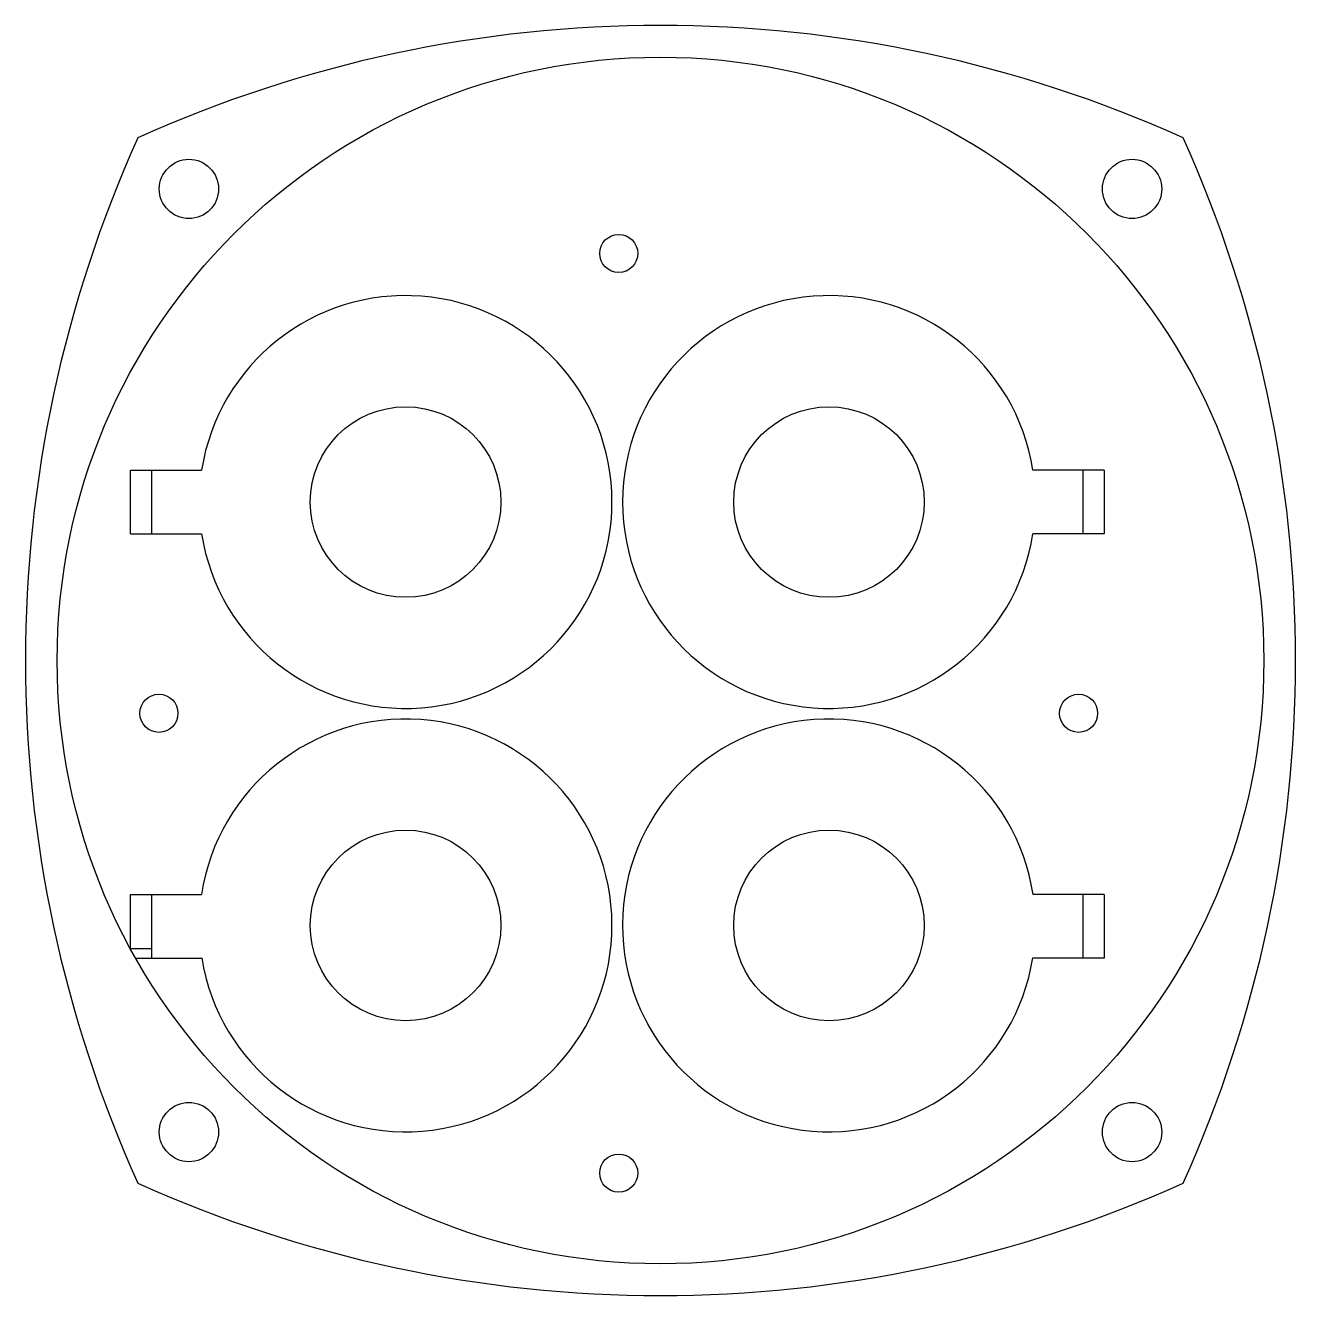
# Model space of a CAD drawing. Header units: millimetres. Extents: x -30 to 30, y -30 to 30.
import ezdxf

# ---------------------------------------------------------------- set-up
doc = ezdxf.new("R2010")
doc.units = ezdxf.units.MM

msp = doc.modelspace()

# ---------------------------------------------------------------- linework, layer by layer
at = {"color": 7, "linetype": 'Continuous', "lineweight": 25}
for p, q in [((-25.041, 8.986), (-21.675, 8.986)), ((-25.041, 5.986), (-25.041, 8.986)), ((-24.041, 8.986), (-24.041, 5.986)), ((20.959, 8.986), (17.593, 8.986)), ((19.959, 5.986), (19.959, 8.986)), ((20.959, 8.986), (20.959, 5.986)), ((-25.041, 5.986), (-21.675, 5.986)), ((20.959, 5.986), (17.593, 5.986)), ((-25.041, -13.609), (-25.041, -11.053)), ((-25.041, -11.053), (-21.681, -11.053)), ((-24.041, -11.053), (-24.041, -13.609)), ((20.959, -11.053), (17.599, -11.053)), ((19.959, -14.053), (19.959, -11.053)), ((20.959, -11.053), (20.959, -14.053)), ((-25.041, -13.609), (-24.041, -13.609)), ((-24.795, -14.053), (-21.669, -14.053)), ((20.959, -14.053), (17.587, -14.053))]:
    msp.add_line(p, q, dxfattribs=at)
for centre, radius in [((0, 0), 28.5), ((-22.274, 22.274), 1.4), ((22.274, 22.274), 1.4), ((-1.972, 19.227), 0.9), ((-12.041, 7.486), 4.5), ((7.959, 7.486), 4.5), ((-23.693, -2.494), 0.9), ((19.749, -2.494), 0.9), ((-12.041, -12.514), 4.5), ((7.959, -12.514), 4.5), ((-22.274, -22.274), 1.4), ((22.274, -22.274), 1.4), ((-1.972, -24.215), 0.9)]:
    msp.add_circle(centre, radius, dxfattribs=at)
for centre, radius, start, end in [((0, -30), 60, 65.70481, 114.29519), ((30, 0), 60, 155.70481, 204.29519), ((-30, 0), 60, 335.70481, 24.29519), ((-12.041, 7.486), 9.75, 188.84988, 171.15012), ((7.959, 7.486), 9.75, 8.84988, 351.15012), ((-12.041, -12.514), 9.75, 189.07861, 171.3787), ((7.959, -12.514), 9.75, 8.6213, 350.92139), ((0, 30), 60, 245.70481, 294.29519)]:
    msp.add_arc(centre, radius, start, end, dxfattribs=at)
msp.add_open_spline([(-24.041, -13.609), (-24.041, -13.757), (-24.041, -13.905), (-24.041, -14.053)], degree=3, dxfattribs=at)

doc.saveas('drawing.dxf')
